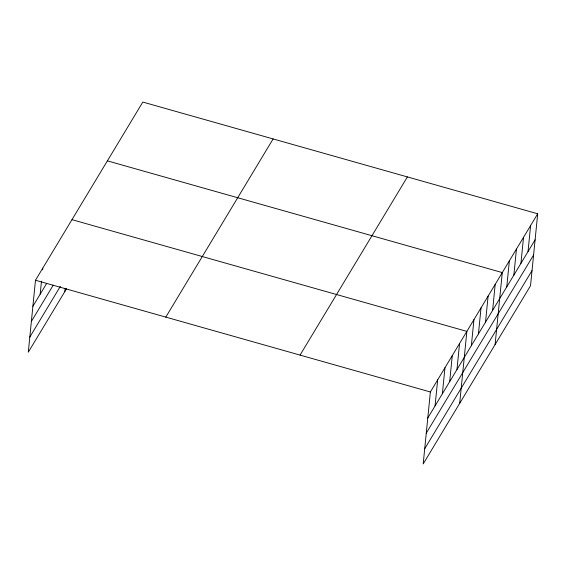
<?xml version="1.0" encoding="UTF-8"?>
<svg xmlns="http://www.w3.org/2000/svg" width="566" height="566" viewBox="0 0 566 566"><rect width="100%" height="100%" fill="white"/><g stroke="black" fill="none" stroke-linecap="round" stroke-linejoin="round"><path stroke-width="0.85" d="M537.7 213.785L430.372 391.969L423.191 463.936L530.519 285.752L537.7 213.785L142.809 102.064L35.481 280.248L28.3 352.215L66.562 288.695M40.179 294.179L41.481 281.153M42.606 269.869L42.783 268.135M64.793 291.632L65.125 288.271M435.07 405.893L437.674 379.85M442.371 393.78L444.968 367.737M449.673 381.661L452.269 355.618M456.967 369.548L459.564 343.498M459.684 403.353L466.865 331.386L71.974 219.665M471.351 345.67L473.947 319.627M478.433 333.912L481.029 307.862M485.515 322.146L488.118 296.103M492.597 310.387L495.2 284.344M495.101 344.553L502.283 272.586L107.391 160.864M506.768 286.87L509.365 260.82M513.85 275.111L516.447 249.061M520.932 263.346L523.536 237.303M528.014 251.587L530.618 225.544M32.885 306.298L46.568 283.573M31.371 321.453L53.268 285.101M29.814 337.06L60.371 286.325M165.796 317.116L273.123 138.932M300.058 355.101L407.386 176.917M427.776 418.012L535.103 239.828M426.262 433.167L533.589 254.983M424.705 448.781L532.026 270.598M35.481 280.248L430.372 391.969"/></g></svg>
